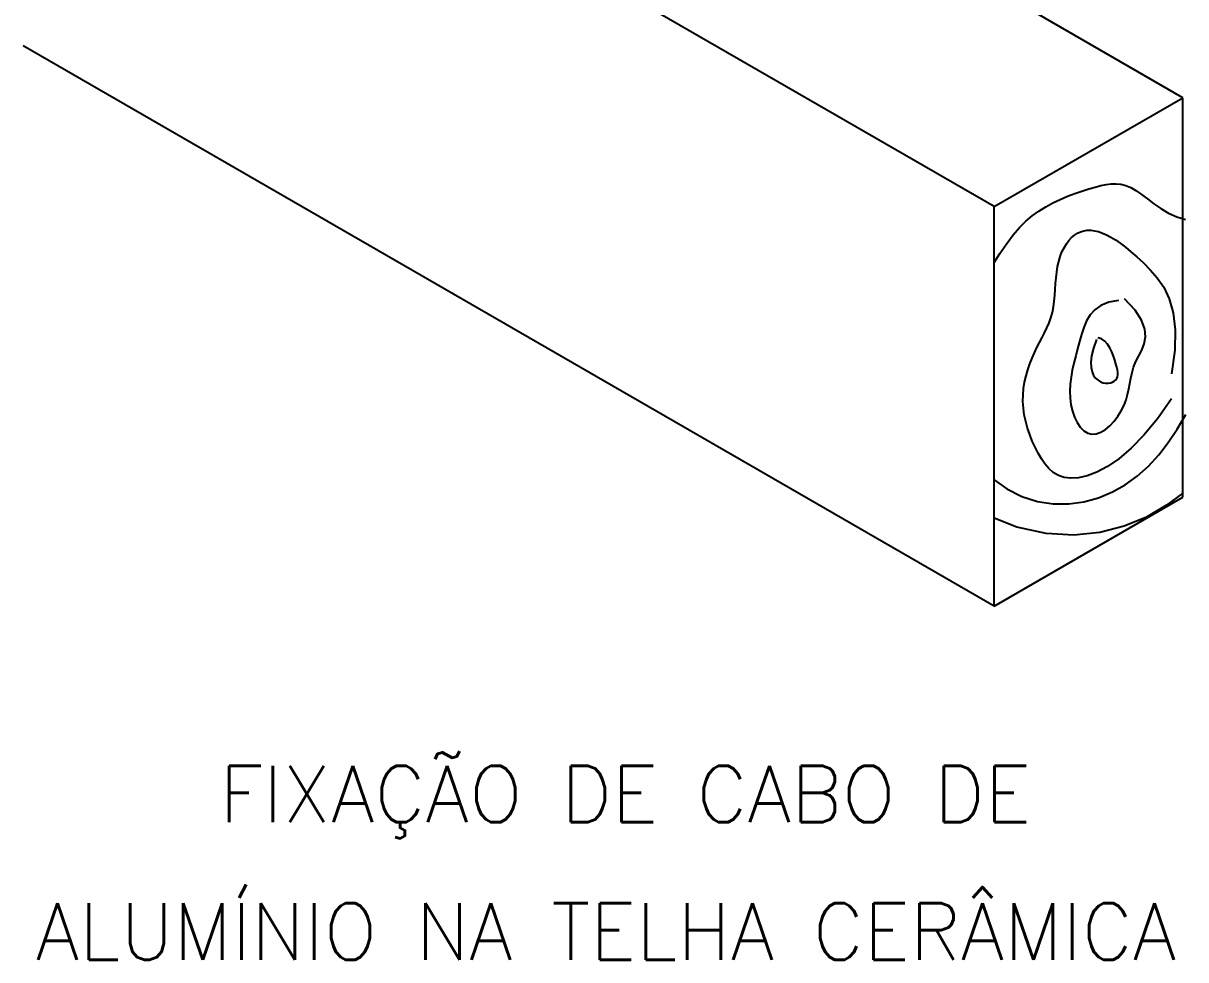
# Model space of a CAD drawing. Header units: millimetres. Extents: x -6504.3 to -6486.4, y -4723.3 to -4707.1.
# Drawn here: x -6497.94 to -6490.74, y -4723.34 to -4717.54 of the extents above; entities that cross this region are included whole.
import ezdxf
from ezdxf.enums import TextEntityAlignment as Align

# ---------------------------------------------------------------- set-up
doc = ezdxf.new("R2010")
doc.units = ezdxf.units.MM
doc.header["$LTSCALE"] = 10
doc.layers.add('Termotécnica', color=7, linetype='Continuous')
doc.styles.add('r140', font='romans.shx')

msp = doc.modelspace()

# ---------------------------------------------------------------- linework, layer by layer
at = {"layer": 'Termotécnica', "color": 2}
for p, q in [((-6490.7552, -4717.9983), (-6493.1769, -4716.6002)), ((-6491.9244, -4718.6733), (-6494.346, -4717.2752)), ((-6491.9244, -4721.1483), (-6497.9376, -4717.6766)), ((-6491.9244, -4718.6733), (-6490.7552, -4717.9983)), ((-6490.7552, -4720.4733), (-6490.7552, -4717.9983)), ((-6491.9244, -4721.1483), (-6491.9244, -4718.6733)), ((-6491.9244, -4721.1483), (-6490.7552, -4720.4733))]:
    msp.add_line(p, q, dxfattribs=at)
at = {"layer": 'Termotécnica', "color": 1}
for points in [[(-6491.9244, -4719.0199), (-6491.8884, -4718.963), (-6491.8461, -4718.9013), (-6491.8058, -4718.8484), (-6491.7667, -4718.8031), (-6491.7279, -4718.7642), (-6491.6885, -4718.7304), (-6491.6477, -4718.7007), (-6491.6047, -4718.6739), (-6491.5602, -4718.6497), (-6491.5147, -4718.628), (-6491.469, -4718.6087), (-6491.4239, -4718.5917), (-6491.38, -4718.5767), (-6491.3381, -4718.5638), (-6491.2989, -4718.5526), (-6491.2629, -4718.5433), (-6491.2295, -4718.5363), (-6491.1982, -4718.5321), (-6491.1681, -4718.5313), (-6491.1385, -4718.5344), (-6491.1088, -4718.5421), (-6491.0781, -4718.5548), (-6491.0459, -4718.5731), (-6491.0113, -4718.5972), (-6490.9741, -4718.6254), (-6490.9339, -4718.6556), (-6490.8906, -4718.6856), (-6490.8436, -4718.7134), (-6490.7929, -4718.7368), (-6490.7381, -4718.7538)], [(-6490.8247, -4719.8645), (-6490.9121, -4719.9867), (-6490.996, -4720.0879), (-6491.0759, -4720.17), (-6491.1516, -4720.2346), (-6491.2224, -4720.2835), (-6491.288, -4720.3183), (-6491.3478, -4720.3407), (-6491.4015, -4720.3526), (-6491.4487, -4720.3554), (-6491.49, -4720.3502), (-6491.5261, -4720.3379), (-6491.5575, -4720.3193), (-6491.5851, -4720.2953), (-6491.6095, -4720.2669), (-6491.6314, -4720.2348), (-6491.6515, -4720.2), (-6491.6702, -4720.1633), (-6491.6876, -4720.125), (-6491.7032, -4720.0854), (-6491.7168, -4720.0449), (-6491.7282, -4720.0038), (-6491.737, -4719.9624), (-6491.7429, -4719.9209), (-6491.7457, -4719.8796), (-6491.7452, -4719.8389), (-6491.7416, -4719.7989), (-6491.7353, -4719.7597), (-6491.7265, -4719.7214), (-6491.7157, -4719.684), (-6491.7032, -4719.6478), (-6491.6892, -4719.6127), (-6491.6743, -4719.579), (-6491.6586, -4719.5466), (-6491.6426, -4719.5153), (-6491.6267, -4719.4847), (-6491.6114, -4719.4543), (-6491.597, -4719.4239), (-6491.5839, -4719.393), (-6491.5725, -4719.3614), (-6491.5633, -4719.3285), (-6491.5565, -4719.2942), (-6491.5517, -4719.2587), (-6491.5483, -4719.2225), (-6491.5457, -4719.186), (-6491.5433, -4719.1495), (-6491.5405, -4719.1135), (-6491.5367, -4719.0784), (-6491.5314, -4719.0446), (-6491.5241, -4719.0124), (-6491.5148, -4718.9822), (-6491.5037, -4718.954), (-6491.491, -4718.928), (-6491.4767, -4718.9045), (-6491.4611, -4718.8836), (-6491.4443, -4718.8654), (-6491.4266, -4718.8502), (-6491.4079, -4718.8381), (-6491.3884, -4718.8291), (-6491.368, -4718.8231), (-6491.3468, -4718.82), (-6491.3247, -4718.8199), (-6491.3017, -4718.8227), (-6491.2779, -4718.8282), (-6491.2533, -4718.8366), (-6491.2277, -4718.8476), (-6491.201, -4718.8617), (-6491.1729, -4718.8789), (-6491.1429, -4718.8996), (-6491.1109, -4718.924), (-6491.0766, -4718.9523), (-6491.0395, -4718.9848), (-6490.9995, -4719.0218), (-6490.9568, -4719.0639), (-6490.9138, -4719.1132), (-6490.8738, -4719.1726), (-6490.8397, -4719.2444), (-6490.8147, -4719.3314), (-6490.8018, -4719.4362), (-6490.8041, -4719.5614), (-6490.8247, -4719.7096)], [(-6491.153, -4719.2541), (-6491.2144, -4719.2654), (-6491.2632, -4719.285), (-6491.3012, -4719.3116), (-6491.3302, -4719.3441), (-6491.3522, -4719.3812), (-6491.3691, -4719.4219), (-6491.3826, -4719.465), (-6491.3946, -4719.5092), (-6491.4067, -4719.5536), (-6491.4186, -4719.5979), (-6491.4298, -4719.6421), (-6491.4397, -4719.6861), (-6491.4476, -4719.7297), (-6491.453, -4719.7731), (-6491.4553, -4719.816), (-6491.4539, -4719.8584), (-6491.4484, -4719.9), (-6491.439, -4719.94), (-6491.4259, -4719.9773), (-6491.4096, -4720.0106), (-6491.3904, -4720.0389), (-6491.3686, -4720.0612), (-6491.3446, -4720.0763), (-6491.3187, -4720.0831), (-6491.2912, -4720.0809), (-6491.263, -4720.0705), (-6491.2347, -4720.0531), (-6491.2071, -4720.03), (-6491.1811, -4720.0023), (-6491.1573, -4719.9712), (-6491.1365, -4719.938), (-6491.1196, -4719.9039), (-6491.1068, -4719.8699), (-6491.0975, -4719.8361), (-6491.0903, -4719.8024), (-6491.0841, -4719.7687), (-6491.0778, -4719.735), (-6491.0701, -4719.7012), (-6491.0598, -4719.6672), (-6491.0459, -4719.6329), (-6491.0279, -4719.5981), (-6491.0091, -4719.5617), (-6490.9939, -4719.5226), (-6490.9863, -4719.4797), (-6490.9906, -4719.4316), (-6491.0109, -4719.3772), (-6491.0515, -4719.3154), (-6491.1165, -4719.245)], [(-6491.289, -4719.4963), (-6491.3086, -4719.5504), (-6491.3203, -4719.597), (-6491.325, -4719.6365), (-6491.3239, -4719.6697), (-6491.3178, -4719.6969), (-6491.3079, -4719.7189), (-6491.2952, -4719.7361), (-6491.2806, -4719.7491), (-6491.2652, -4719.7584), (-6491.2494, -4719.7644), (-6491.2337, -4719.7674), (-6491.2184, -4719.7676), (-6491.2041, -4719.7654), (-6491.191, -4719.761), (-6491.1797, -4719.7547), (-6491.1705, -4719.7468), (-6491.1637, -4719.7376), (-6491.1594, -4719.727), (-6491.1574, -4719.7147), (-6491.1575, -4719.7007), (-6491.1597, -4719.6848), (-6491.1636, -4719.6668), (-6491.1693, -4719.6465), (-6491.1765, -4719.6238), (-6491.1853, -4719.5989), (-6491.1957, -4719.573), (-6491.208, -4719.5478), (-6491.2225, -4719.5248), (-6491.2394, -4719.5056), (-6491.259, -4719.4919), (-6491.2816, -4719.4852)], [(-6491.9244, -4720.3656), (-6491.8462, -4720.4219), (-6491.7518, -4720.4692), (-6491.6554, -4720.4993), (-6491.5585, -4720.5138), (-6491.4623, -4720.5139), (-6491.3682, -4720.5008), (-6491.2775, -4720.476), (-6491.1918, -4720.4407), (-6491.1119, -4720.396), (-6491.0377, -4720.3426), (-6490.9688, -4720.281), (-6490.9048, -4720.2115), (-6490.8452, -4720.1346), (-6490.7894, -4720.0509), (-6490.7372, -4719.9607)], [(-6490.7552, -4720.4478), (-6490.8554, -4720.5227), (-6490.9812, -4720.5957), (-6491.1193, -4720.6534), (-6491.2693, -4720.6923), (-6491.4303, -4720.7086), (-6491.6018, -4720.6984), (-6491.7831, -4720.6582), (-6491.9244, -4720.6033)]]:
    msp.add_lwpolyline(points, dxfattribs=at)

# ---------------------------------------------------------------- texts
at = {"layer": 'Termotécnica', "color": 5, "style": 'r140'}
for s, p in [(' FIXAÇÃO DE CABO DE', (-6494.3287, -4722.5918)), ('ALUMÍNIO NA TELHA CERÂMICA', (-6494.3287, -4723.4431))]:
    msp.add_text(s, height=0.35, dxfattribs=at).set_placement(p, align=Align.BOTTOM_CENTER)

doc.saveas('drawing.dxf')
